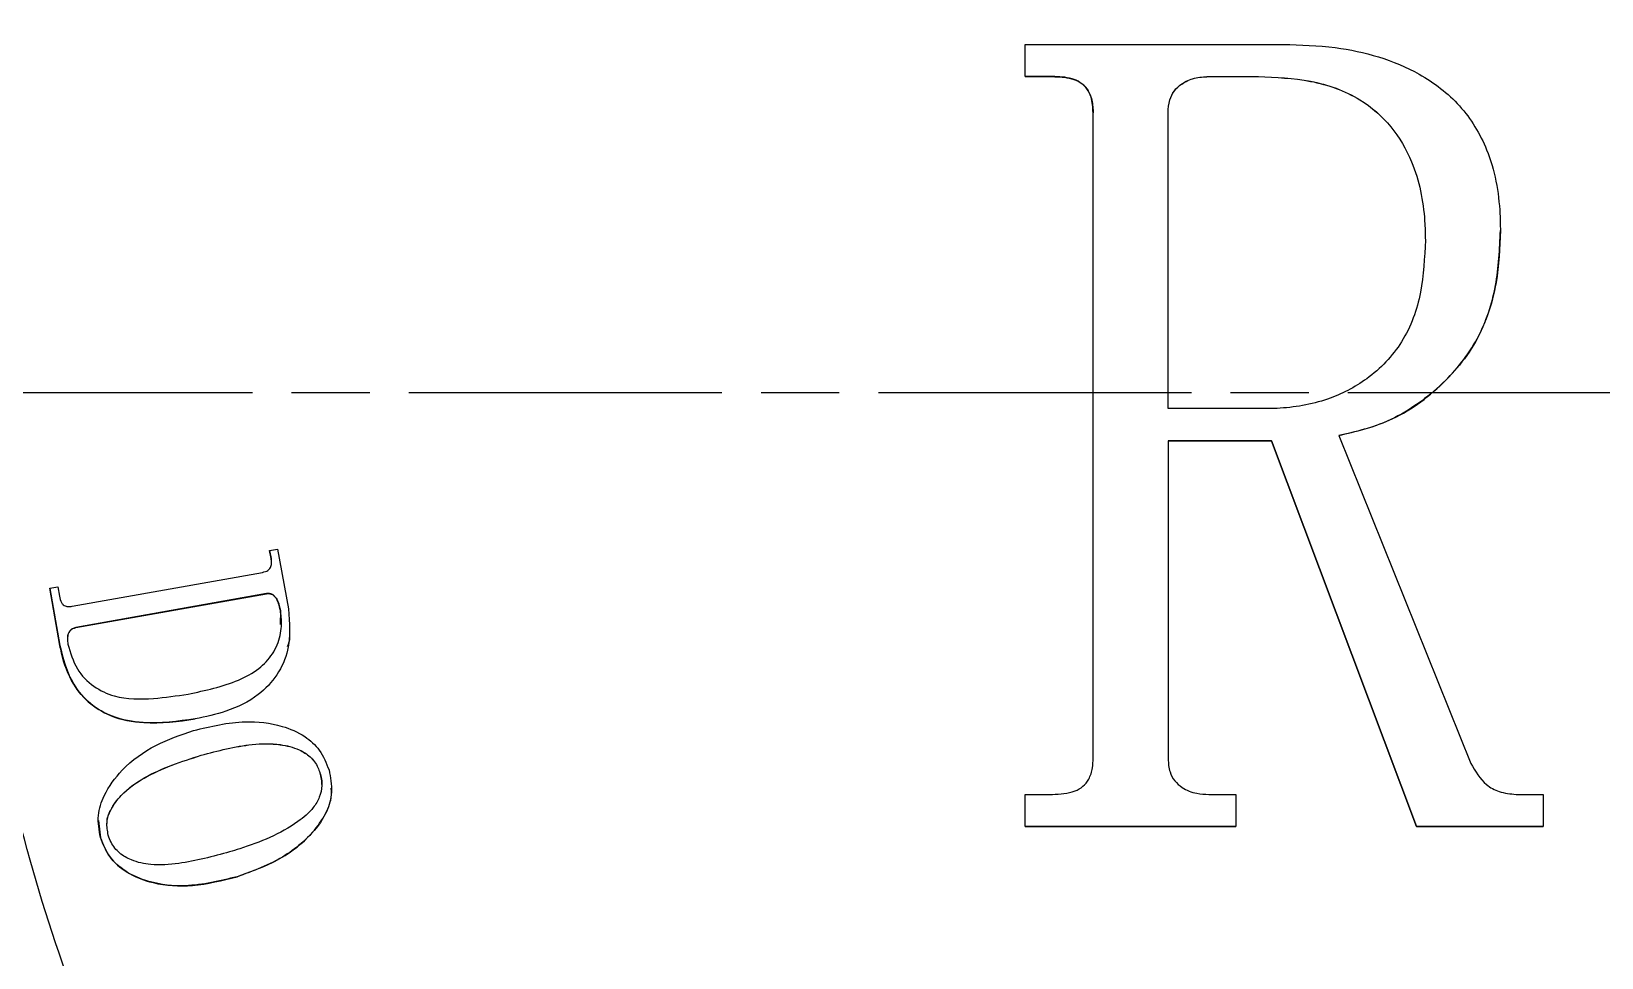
# Model space of a CAD drawing. Header units: millimetres. Extents: x 1890 to 4327, y 775 to 2498.
# Drawn here: x 3596.5 to 3656.7, y 2185.3 to 2220.8 of the extents above; entities that cross this region are included whole.
import ezdxf

# ---------------------------------------------------------------- set-up
doc = ezdxf.new("R2010")
doc.units = ezdxf.units.MM
doc.linetypes.add('AM_ISO08W050', pattern=[18, 12, -1.5, 3, -1.5])
doc.layers.add('AM_7', color=4, linetype='AM_ISO08W050', lineweight=25)

msp = doc.modelspace()

# ---------------------------------------------------------------- linework, layer by layer
at = {"color": 7, "linetype": 'Continuous', "lineweight": 25}
for p, q in [((3634.644, 2219.078), (3634.644, 2220.31)), ((3634.644, 2220.31), (3644.533, 2220.31)), ((3635.684, 2219.078), (3634.644, 2219.078)), ((3634.644, 2219.078), (3634.644, 2219.075)), ((3635.684, 2219.078), (3635.684, 2219.075)), ((3641.682, 2219.078), (3643.582, 2219.078)), ((3641.682, 2219.078), (3641.682, 2219.075)), ((3643.582, 2219.078), (3643.582, 2219.075)), ((3634.644, 2219.075), (3635.684, 2219.075)), ((3641.682, 2219.075), (3643.582, 2219.075)), ((3637.245, 2192.93), (3637.245, 2217.691)), ((3640.121, 2206.338), (3640.121, 2217.684)), ((3643.929, 2206.338), (3640.121, 2206.338)), ((3646.665, 2205.311), (3651.731, 2192.731)), ((3644.083, 2205.105), (3640.121, 2205.105)), ((3640.121, 2205.105), (3640.121, 2192.898)), ((3640.121, 2205.103), (3644.083, 2205.103)), ((3649.651, 2190.311), (3644.083, 2205.105)), ((3644.083, 2205.105), (3644.083, 2205.103)), ((3644.083, 2205.103), (3649.651, 2190.308)), ((3605.673, 2200.898), (3605.979, 2200.952)), ((3605.729, 2200.591), (3605.673, 2200.898)), ((3605.673, 2200.898), (3605.673, 2200.895)), ((3605.673, 2200.895), (3605.729, 2200.589)), ((3605.729, 2200.591), (3605.729, 2200.589)), ((3605.729, 2200.589), (3605.73, 2200.372)), ((3605.979, 2200.952), (3606.39, 2198.653)), ((3598.101, 2198.757), (3605.401, 2200.058)), ((3597.241, 2199.447), (3597.548, 2199.501)), ((3597.632, 2197.253), (3597.241, 2199.447)), ((3597.241, 2199.447), (3597.241, 2199.445)), ((3597.241, 2199.445), (3597.632, 2197.251)), ((3597.548, 2199.501), (3597.611, 2199.145)), ((3605.548, 2199.241), (3598.247, 2197.941)), ((3598.247, 2197.939), (3605.548, 2199.239)), ((3605.548, 2199.239), (3605.548, 2199.241)), ((3606.083, 2198.597), (3606.073, 2198.059)), ((3606.083, 2198.597), (3606.083, 2198.599)), ((3598.247, 2197.939), (3598.247, 2197.941)), ((3606.448, 2197.603), (3606.448, 2197.605)), ((3597.632, 2197.253), (3597.632, 2197.251)), ((3608.052, 2191.776), (3608.052, 2191.778)), ((3634.644, 2190.311), (3634.644, 2191.543)), ((3634.644, 2191.543), (3635.684, 2191.543)), ((3641.682, 2191.543), (3642.722, 2191.543)), ((3642.722, 2191.543), (3642.722, 2190.311)), ((3653.465, 2191.543), (3654.505, 2191.543)), ((3654.505, 2191.543), (3654.505, 2190.311)), ((3599.094, 2190.536), (3599.094, 2190.533)), ((3599.107, 2190.535), (3599.185, 2189.88)), ((3642.722, 2190.311), (3634.644, 2190.311)), ((3634.644, 2190.311), (3634.644, 2190.308)), ((3634.644, 2190.308), (3642.722, 2190.308)), ((3642.722, 2190.311), (3642.722, 2190.308)), ((3654.505, 2190.311), (3649.651, 2190.311)), ((3649.651, 2190.311), (3649.651, 2190.308)), ((3649.651, 2190.308), (3654.505, 2190.308)), ((3654.505, 2190.311), (3654.505, 2190.308))]:
    msp.add_line(p, q, dxfattribs=at)
msp.add_circle((3662.436, 2207.547), 71.5, dxfattribs=at)
for centre, start, end in [((3662.436, 2207.545), 190.30617, 259.69396), ((3662.514, 2207.173), 190.52799, 258.6349)]:
    msp.add_arc(centre, 80, start, end, dxfattribs=at)
for points, knots in [([(3593.936, 2207.553), (3593.991, 2209.642), (3594.101, 2213.821), (3595.011, 2220.159), (3596.497, 2226.512), (3598.671, 2232.877), (3601.502, 2239.101), (3605.016, 2245.123), (3609.17, 2250.815), (3613.913, 2256.077), (3619.175, 2260.82), (3624.866, 2264.974), (3630.889, 2268.488), (3637.112, 2271.319), (3643.478, 2273.491), (3649.83, 2274.986), (3656.169, 2275.863), (3662.436, 2276.148), (3668.704, 2275.863), (3675.042, 2274.986), (3681.395, 2273.491), (3687.761, 2271.319), (3693.984, 2268.488), (3700.006, 2264.974), (3705.698, 2260.82), (3710.96, 2256.077), (3715.703, 2250.815), (3719.857, 2245.123), (3723.371, 2239.101), (3726.202, 2232.878), (3728.376, 2226.512), (3729.862, 2220.159), (3730.772, 2213.821), (3730.882, 2209.642), (3730.936, 2207.553)], [0, 0, 0, 0, 0.0291236, 0.0582485, 0.08912, 0.1199941, 0.1519015, 0.1843128, 0.2170688, 0.25, 0.2829312, 0.3156872, 0.3480985, 0.3800059, 0.4108775, 0.4417515, 0.4708745, 0.5, 0.529123, 0.5582485, 0.58912, 0.6199941, 0.6519015, 0.6843128, 0.7170688, 0.75, 0.7829312, 0.8156872, 0.8480985, 0.8800059, 0.9108775, 0.9417515, 0.9708751, 1, 1, 1, 1]), ([(3644.533, 2220.31), (3645.201, 2220.29), (3646.436, 2220.253), (3648.204, 2219.877), (3649.866, 2219.197), (3651.386, 2218.029), (3652.531, 2216.15), (3652.839, 2214.43), (3652.857, 2213.382), (3652.861, 2213.17)], [0, 0, 0, 0, 0.160365, 0.296332, 0.431737, 0.589347, 0.747826, 0.949128, 1, 1, 1, 1]), ([(3637.245, 2217.691), (3637.235, 2217.894), (3637.22, 2218.218), (3637.022, 2218.622), (3636.761, 2218.868), (3636.307, 2219.058), (3635.939, 2219.069), (3635.684, 2219.078)], [0, 0, 0, 0, 0.250411, 0.398556, 0.54744, 0.686236, 1, 1, 1, 1]), ([(3640.121, 2217.684), (3640.131, 2217.853), (3640.149, 2218.151), (3640.343, 2218.542), (3640.668, 2218.839), (3641.129, 2219.045), (3641.495, 2219.067), (3641.682, 2219.078)], [0, 0, 0, 0, 0.212555, 0.375218, 0.538546, 0.763737, 1, 1, 1, 1]), ([(3643.582, 2219.078), (3644.252, 2219.049), (3645.597, 2218.993), (3647.405, 2218.363), (3648.726, 2217.209), (3649.649, 2215.61), (3649.956, 2214.064), (3649.979, 2213.043), (3649.984, 2212.798)], [0, 0, 0, 0, 0.196061, 0.394111, 0.547436, 0.700125, 0.928087, 1, 1, 1, 1]), ([(3635.684, 2219.075), (3635.932, 2219.068), (3636.301, 2219.056), (3636.761, 2218.869), (3637.023, 2218.617), (3637.203, 2218.245), (3637.239, 2217.925), (3637.244, 2217.72), (3637.245, 2217.688)], [0, 0, 0, 0, 0.304676, 0.455037, 0.606549, 0.74539, 0.96037, 1, 1, 1, 1]), ([(3640.121, 2217.682), (3640.131, 2217.851), (3640.149, 2218.149), (3640.343, 2218.54), (3640.668, 2218.837), (3641.129, 2219.043), (3641.495, 2219.065), (3641.682, 2219.075)], [0, 0, 0, 0, 0.212555, 0.375218, 0.538546, 0.763737, 1, 1, 1, 1]), ([(3643.582, 2219.075), (3644.252, 2219.047), (3645.597, 2218.991), (3647.405, 2218.361), (3648.726, 2217.207), (3649.649, 2215.608), (3649.956, 2214.062), (3649.979, 2213.041), (3649.984, 2212.796)], [0, 0, 0, 0, 0.1960612, 0.3941112, 0.5474359, 0.700125, 0.9280873, 1, 1, 1, 1]), ([(3652.861, 2213.17), (3652.835, 2212.502), (3652.774, 2210.981), (3651.99, 2208.697), (3650.279, 2206.837), (3648.43, 2205.691), (3647.151, 2205.415), (3646.665, 2205.311)], [0, 0, 0, 0, 0.183074, 0.416875, 0.642834, 0.864166, 1, 1, 1, 1]), ([(3646.665, 2205.308), (3647.323, 2205.465), (3648.797, 2205.817), (3650.641, 2207.162), (3652.082, 2208.953), (3652.77, 2211.034), (3652.831, 2212.46), (3652.861, 2213.168)], [0, 0, 0, 0, 0.184054, 0.41238, 0.609428, 0.80635, 1, 1, 1, 1]), ([(3649.984, 2212.798), (3649.954, 2212.128), (3649.893, 2210.783), (3649.21, 2208.852), (3647.863, 2207.454), (3646.178, 2206.584), (3644.83, 2206.358), (3644.052, 2206.341), (3643.929, 2206.338)], [0, 0, 0, 0, 0.200351, 0.402646, 0.59747, 0.766762, 0.96323, 1, 1, 1, 1]), ([(3730.936, 2207.553), (3730.882, 2205.464), (3730.772, 2201.286), (3729.862, 2194.947), (3728.376, 2188.595), (3726.202, 2182.229), (3723.371, 2176.006), (3719.857, 2169.983), (3715.703, 2164.292), (3710.96, 2159.03), (3705.698, 2154.287), (3700.006, 2150.133), (3693.984, 2146.619), (3687.761, 2143.787), (3681.395, 2141.616), (3675.043, 2140.121), (3668.704, 2139.244), (3662.437, 2138.958), (3656.169, 2139.244), (3649.831, 2140.121), (3643.478, 2141.616), (3637.112, 2143.787), (3630.889, 2146.619), (3624.866, 2150.133), (3619.175, 2154.287), (3613.913, 2159.03), (3609.17, 2164.292), (3605.016, 2169.983), (3601.502, 2176.006), (3598.671, 2182.229), (3596.497, 2188.595), (3595.011, 2194.947), (3594.101, 2201.286), (3593.991, 2205.464), (3593.936, 2207.553)], [0, 0, 0, 0, 0.029124, 0.058248, 0.08912, 0.119994, 0.151902, 0.184313, 0.217069, 0.25, 0.282931, 0.315687, 0.348098, 0.380006, 0.410878, 0.441752, 0.470875, 0.5, 0.529123, 0.558248, 0.58912, 0.619994, 0.651902, 0.684313, 0.717069, 0.75, 0.782931, 0.815687, 0.848098, 0.880006, 0.910878, 0.941752, 0.970875, 1, 1, 1, 1]), ([(3605.401, 2200.058), (3605.474, 2200.076), (3605.578, 2200.103), (3605.684, 2200.197), (3605.736, 2200.298), (3605.749, 2200.434), (3605.736, 2200.536), (3605.729, 2200.591)], [0, 0, 0, 0, 0.3039299, 0.4394116, 0.5752405, 0.7665382, 1, 1, 1, 1]), ([(3606.083, 2198.599), (3606.065, 2198.689), (3606.028, 2198.868), (3605.933, 2199.076), (3605.814, 2199.191), (3605.719, 2199.242), (3605.628, 2199.25), (3605.571, 2199.244), (3605.548, 2199.241)], [0, 0, 0, 0, 0.2921955, 0.5874478, 0.7122589, 0.8180509, 0.9240716, 1, 1, 1, 1]), ([(3605.548, 2199.239), (3605.594, 2199.243), (3605.676, 2199.252), (3605.797, 2199.204), (3605.909, 2199.101), (3606.021, 2198.895), (3606.059, 2198.713), (3606.083, 2198.597)], [0, 0, 0, 0, 0.146677, 0.259785, 0.406359, 0.624533, 1, 1, 1, 1]), ([(3597.611, 2199.145), (3597.63, 2199.059), (3597.655, 2198.938), (3597.75, 2198.815), (3597.846, 2198.76), (3597.966, 2198.74), (3598.054, 2198.752), (3598.101, 2198.757)], [0, 0, 0, 0, 0.35696, 0.506296, 0.628832, 0.807113, 1, 1, 1, 1]), ([(3606.39, 2198.653), (3606.434, 2198.12), (3606.507, 2197.237), (3605.996, 2196.093), (3605.188, 2195.241), (3604.068, 2194.703), (3603.218, 2194.521), (3602.822, 2194.437)], [0, 0, 0, 0, 0.251835, 0.417408, 0.583236, 0.805839, 1, 1, 1, 1]), ([(3602.547, 2195.39), (3603.205, 2195.527), (3604.158, 2195.725), (3605.251, 2196.308), (3605.818, 2196.908), (3606.114, 2197.608), (3606.144, 2198.195), (3606.097, 2198.512), (3606.083, 2198.599)], [0, 0, 0, 0, 0.371772, 0.537551, 0.679482, 0.821953, 0.950737, 1, 1, 1, 1]), ([(3598.247, 2197.941), (3598.197, 2197.928), (3598.109, 2197.906), (3598.007, 2197.812), (3597.939, 2197.684), (3597.913, 2197.506), (3597.93, 2197.377), (3597.939, 2197.307)], [0, 0, 0, 0, 0.193467, 0.335879, 0.508687, 0.733966, 1, 1, 1, 1]), ([(3597.932, 2197.569), (3597.932, 2197.584), (3597.928, 2197.642), (3597.967, 2197.739), (3598.033, 2197.842), (3598.134, 2197.911), (3598.208, 2197.929), (3598.247, 2197.939)], [0, 0, 0, 0, 0.082416, 0.326896, 0.572311, 0.772655, 1, 1, 1, 1]), ([(3606.357, 2197.22), (3606.404, 2197.339), (3606.454, 2197.464), (3606.446, 2197.595), (3606.445, 2197.603)], [0, 0, 0, 0, 0.945411, 1, 1, 1, 1]), ([(3602.822, 2194.437), (3602.155, 2194.346), (3601.092, 2194.202), (3599.699, 2194.455), (3598.765, 2194.979), (3598.053, 2195.824), (3597.754, 2196.642), (3597.652, 2197.157), (3597.632, 2197.253)], [0, 0, 0, 0, 0.298114, 0.474394, 0.620068, 0.765882, 0.956507, 1, 1, 1, 1]), ([(3597.632, 2197.251), (3597.75, 2196.777), (3597.95, 2195.976), (3598.682, 2195.047), (3599.642, 2194.462), (3601.077, 2194.197), (3602.166, 2194.345), (3602.822, 2194.434)], [0, 0, 0, 0, 0.214788, 0.363839, 0.513204, 0.70643, 1, 1, 1, 1]), ([(3597.939, 2197.307), (3598.033, 2196.977), (3598.213, 2196.347), (3598.889, 2195.654), (3599.905, 2195.185), (3601.173, 2195.182), (3602.108, 2195.324), (3602.547, 2195.39)], [0, 0, 0, 0, 0.179595, 0.343759, 0.495827, 0.763697, 1, 1, 1, 1]), ([(3599.185, 2189.883), (3599.134, 2190.167), (3599.036, 2190.714), (3599.349, 2191.639), (3600.062, 2192.617), (3601.269, 2193.484), (3602.268, 2193.825), (3602.76, 2193.993)], [0, 0, 0, 0, 0.1423228, 0.273484, 0.4736487, 0.7406336, 1, 1, 1, 1]), ([(3602.76, 2193.993), (3603.417, 2194.152), (3604.536, 2194.421), (3606.016, 2194.247), (3606.987, 2193.834), (3607.642, 2193.248), (3607.844, 2192.744), (3607.95, 2192.479)], [0, 0, 0, 0, 0.335879, 0.572344, 0.731569, 0.859032, 1, 1, 1, 1]), ([(3584.711, 2193.413), (3585.237, 2190.917), (3586.3, 2185.88), (3588.838, 2178.503), (3592.108, 2171.261), (3596.17, 2164.282), (3600.982, 2157.679), (3606.475, 2151.585), (3612.568, 2146.093), (3619.171, 2141.281), (3626.15, 2137.218), (3633.392, 2133.949), (3640.769, 2131.41), (3645.807, 2130.348), (3648.303, 2129.822)], [0, 0, 0, 0, 0.079959, 0.161371, 0.244142, 0.328893, 0.414217, 0.5, 0.585778, 0.671102, 0.755858, 0.838624, 0.920039, 1, 1, 1, 1]), ([(3603.043, 2193.042), (3603.692, 2193.215), (3604.687, 2193.48), (3605.977, 2193.502), (3606.741, 2193.314), (3607.249, 2193.002), (3607.499, 2192.667), (3607.577, 2192.442), (3607.599, 2192.375)], [0, 0, 0, 0, 0.397346, 0.609831, 0.759517, 0.858592, 0.95839, 1, 1, 1, 1]), ([(3603.043, 2193.04), (3603.692, 2193.212), (3604.687, 2193.478), (3605.977, 2193.5), (3606.741, 2193.311), (3607.249, 2193), (3607.499, 2192.665), (3607.577, 2192.439), (3607.599, 2192.373)], [0, 0, 0, 0, 0.3973458, 0.609831, 0.7595167, 0.8585918, 0.95839, 1, 1, 1, 1]), ([(3599.485, 2189.973), (3599.455, 2190.142), (3599.395, 2190.472), (3599.587, 2191.018), (3600.046, 2191.634), (3601.191, 2192.448), (3602.294, 2192.802), (3603.043, 2193.042)], [0, 0, 0, 0, 0.098439, 0.192959, 0.327087, 0.54288, 1, 1, 1, 1]), ([(3599.443, 2190.43), (3599.441, 2190.445), (3599.422, 2190.621), (3599.602, 2191.015), (3600.038, 2191.632), (3601.196, 2192.446), (3602.296, 2192.799), (3603.043, 2193.04)], [0, 0, 0, 0, 0.009569, 0.113407, 0.260756, 0.49782, 1, 1, 1, 1]), ([(3635.684, 2191.543), (3635.982, 2191.555), (3636.399, 2191.572), (3636.871, 2191.833), (3637.114, 2192.143), (3637.233, 2192.528), (3637.241, 2192.805), (3637.245, 2192.93)], [0, 0, 0, 0, 0.364031, 0.510061, 0.655864, 0.843841, 1, 1, 1, 1]), ([(3640.121, 2192.898), (3640.132, 2192.729), (3640.151, 2192.432), (3640.357, 2192.05), (3640.704, 2191.746), (3641.169, 2191.563), (3641.526, 2191.549), (3641.682, 2191.543)], [0, 0, 0, 0, 0.21541, 0.378382, 0.541893, 0.800389, 1, 1, 1, 1]), ([(3651.731, 2192.731), (3651.902, 2192.432), (3652.166, 2191.97), (3652.838, 2191.599), (3653.244, 2191.563), (3653.465, 2191.543)], [0, 0, 0, 0, 0.454509, 0.703285, 1, 1, 1, 1]), ([(3607.599, 2192.375), (3607.635, 2192.21), (3607.703, 2191.894), (3607.6, 2191.421), (3607.302, 2190.927), (3606.335, 2190.122), (3605.181, 2189.655), (3604.268, 2189.375), (3604.14, 2189.335)], [0, 0, 0, 0, 0.099013, 0.188639, 0.277978, 0.435263, 0.920804, 1, 1, 1, 1]), ([(3607.95, 2192.479), (3608.006, 2192.197), (3608.118, 2191.629), (3607.839, 2190.721), (3607.078, 2189.746), (3605.9, 2188.896), (3604.88, 2188.542), (3604.423, 2188.384)], [0, 0, 0, 0, 0.14267, 0.2869, 0.459199, 0.757548, 1, 1, 1, 1]), ([(3607.599, 2192.373), (3607.65, 2192.206), (3607.702, 2192.037), (3607.667, 2191.87), (3607.667, 2191.868)], [0, 0, 0, 0, 0.986511, 1, 1, 1, 1]), ([(3604.423, 2188.382), (3605.056, 2188.615), (3606.158, 2189.02), (3607.306, 2189.981), (3607.873, 2190.844), (3608.073, 2191.428), (3608.038, 2191.724), (3608.033, 2191.774)], [0, 0, 0, 0, 0.382287, 0.665266, 0.83077, 0.971293, 1, 1, 1, 1]), ([(3604.423, 2188.384), (3603.768, 2188.223), (3602.654, 2187.95), (3601.154, 2188.106), (3600.166, 2188.533), (3599.491, 2189.123), (3599.289, 2189.624), (3599.185, 2189.883)], [0, 0, 0, 0, 0.3332849, 0.5666872, 0.7350111, 0.8630417, 1, 1, 1, 1]), ([(3599.185, 2189.88), (3599.29, 2189.62), (3599.501, 2189.099), (3600.231, 2188.483), (3601.317, 2188.057), (3602.801, 2187.975), (3603.857, 2188.24), (3604.423, 2188.382)], [0, 0, 0, 0, 0.1376412, 0.2762501, 0.4601913, 0.7108533, 1, 1, 1, 1]), ([(3604.14, 2189.335), (3603.494, 2189.161), (3602.503, 2188.893), (3601.216, 2188.798), (3600.435, 2188.967), (3599.902, 2189.269), (3599.607, 2189.625), (3599.517, 2189.882), (3599.485, 2189.973)], [0, 0, 0, 0, 0.386905, 0.5938453, 0.741486, 0.8425466, 0.9443486, 1, 1, 1, 1])]:
    msp.add_open_spline(points, degree=3, knots=knots, dxfattribs=at)
at = {"layer": 'AM_7'}
msp.add_line((3377.014, 2206.956), (4015.231, 2206.956), dxfattribs=at)

doc.saveas('drawing.dxf')
